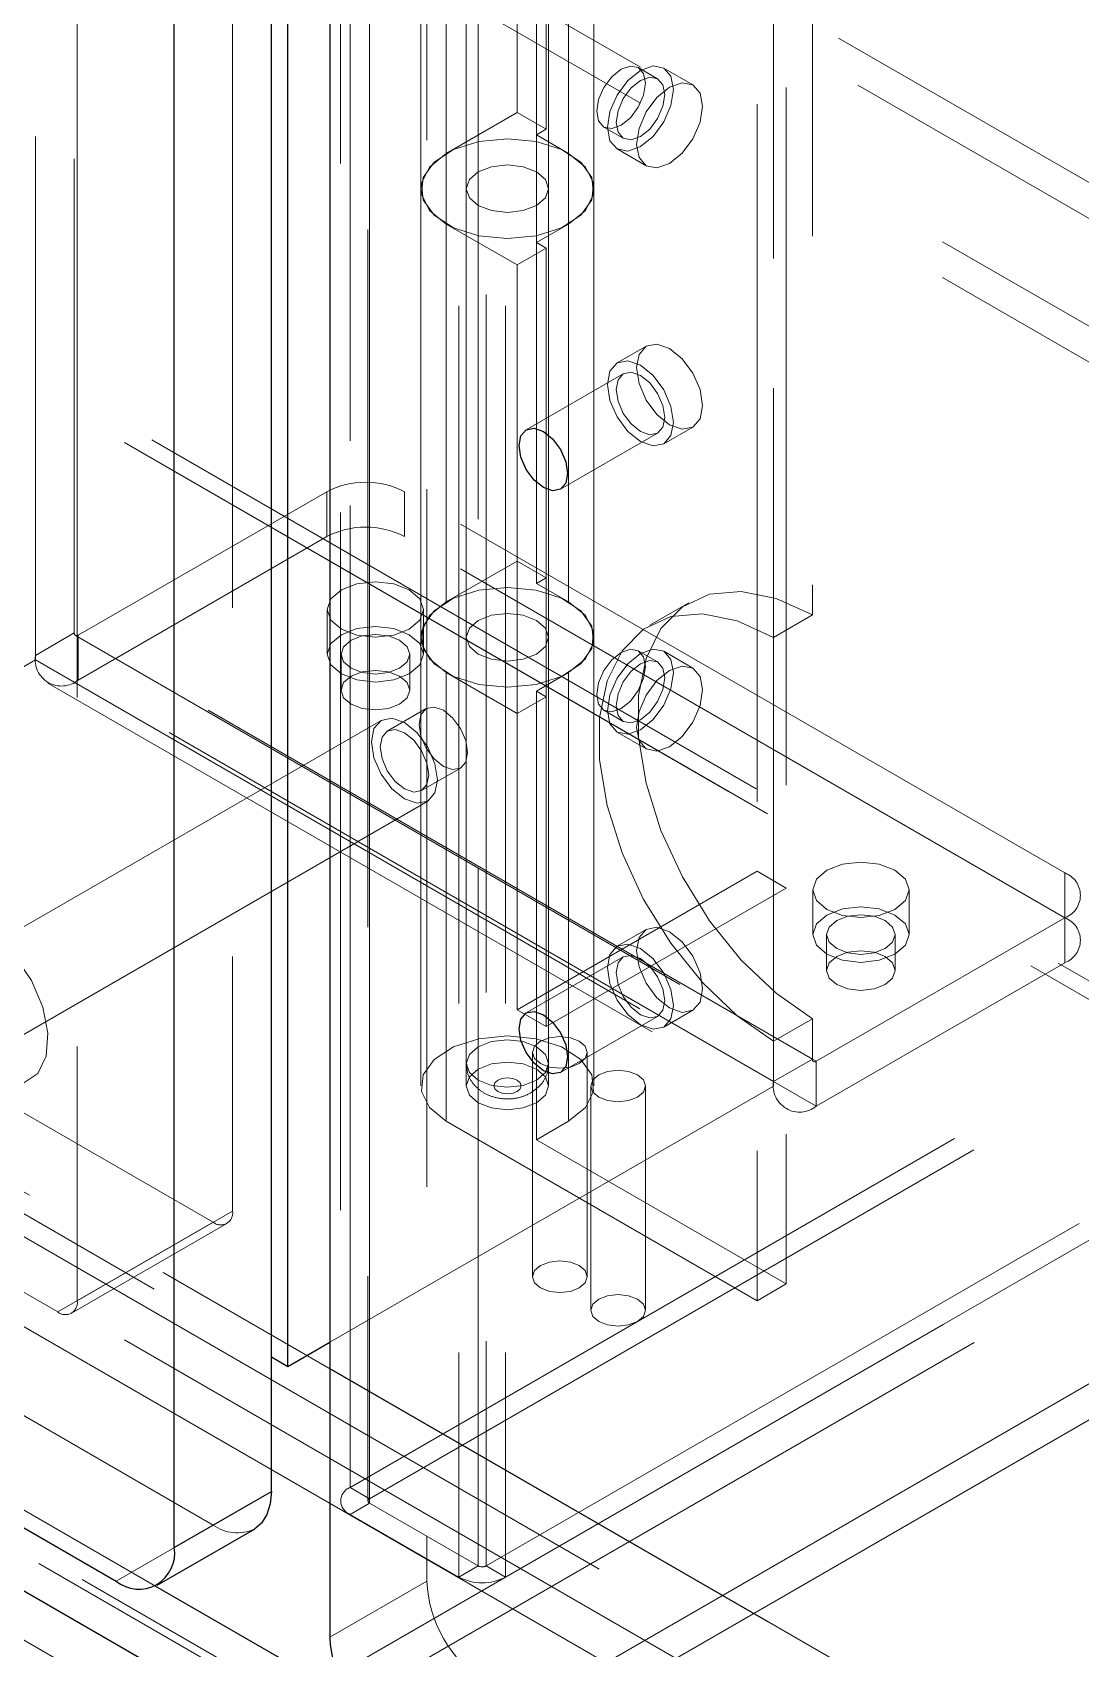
# Model space of a CAD drawing. Header units: millimetres. Extents: x 108 to 5832, y 144 to 4056.
# Drawn here: x 5027 to 5065.2, y 2640.9 to 2699.7 of the extents above; entities that cross this region are included whole.
import ezdxf

# ---------------------------------------------------------------- set-up
doc = ezdxf.new("R2010")
doc.units = ezdxf.units.MM
doc.header["$LTSCALE"] = 20
doc.linetypes.add('HIDDEN', pattern=[1.905, 1.27, -0.635])

msp = doc.modelspace()

# ---------------------------------------------------------------- linework, layer by layer
at = {"color": 1, "linetype": 'HIDDEN', "lineweight": 18}
for p, q in [((5316.36, 2519.707), (4135.492, 3201.407)), ((5317.36, 2519.806), (4136.492, 3201.506)), ((5317.774, 2518.89), (4136.906, 3200.591)), ((5290.904, 2505.011), (4110.036, 3186.712)), ((5289.49, 2502.562), (4108.622, 3184.263)), ((5317.774, 2489.495), (4136.906, 3171.195)), ((5316.36, 2487.045), (4135.492, 3168.746)), ((5344.644, 2472.35), (4180.747, 3144.254)), ((5344.644, 2469.084), (4180.747, 3140.987)), ((4363.463, 3099.536), (5280.156, 2570.341)), ((4364.17, 3097.822), (5280.156, 2569.034)), ((5280.156, 2565.115), (4364.17, 3093.902)), ((5280.156, 2563.808), (4363.463, 3093.004)), ((5214.254, 2536.051), (4302.793, 3062.226)), ((4302.935, 3062.471), (5214.395, 2536.296)), ((5038.609, 2646.757), (5038.609, 2769.238)), ((5039.257, 2768.748), (5039.257, 2646.267)), ((5039.316, 2646.348), (5039.316, 2768.829)), ((5039.316, 2768.666), (5039.316, 2646.185)), ((5043.276, 2643.899), (5043.276, 2766.38)), ((5043.558, 2766.38), (5043.558, 2643.899)), ((5042.568, 2765.972), (5042.568, 2643.491)), ((5044.265, 2765.972), (5044.265, 2643.491)), ((5041.402, 2759.297), (5041.402, 2643.349)), ((5038.257, 2758.448), (5038.257, 2646.267)), ((5038.609, 2758.7), (5038.609, 2645.777)), ((4861.089, 2744.991), (5033.624, 2645.389)), ((4856.112, 2744.435), (5031.53, 2643.169)), ((5042.836, 2742.211), (5042.836, 2662.19)), ((5045.836, 2662.19), (5045.836, 2742.211)), ((5033.624, 2637.224), (4861.089, 2736.825)), ((5054.483, 2735.823), (5054.483, 2654.169)), ((5053.422, 2735.211), (5053.422, 2653.556)), ((5027.153, 2734.04), (5027.153, 2676.882)), ((5028.568, 2733.223), (5028.568, 2677.862)), ((5027.153, 2732.407), (5027.153, 2677.046)), ((5054.024, 2661.37), (5054.024, 2718.528)), ((5055.438, 2717.712), (5055.438, 2678.518)), ((5054.024, 2716.895), (5054.024, 2677.701)), ((5041.186, 2710.366), (5041.186, 2694.035)), ((5042.836, 2710.366), (5042.836, 2694.035)), ((5045.836, 2694.035), (5045.836, 2710.366)), ((5047.486, 2694.035), (5047.486, 2710.366)), ((5042.109, 2692.749), (5042.109, 2709.08)), ((5046.564, 2709.08), (5046.564, 2692.749)), ((5045.397, 2692.076), (5045.397, 2708.407)), ((5045.75, 2708.203), (5045.75, 2696.199)), ((5044.69, 2707.59), (5044.69, 2696.811)), ((5034.331, 2704.179), (5034.331, 2656.82)), ((5028.674, 2700.913), (5028.674, 2653.554)), ((5049.805, 2698.036), (5049.098, 2698.444)), ((5051.09, 2697.813), (5050.03, 2698.426)), ((5044.69, 2696.811), (5042.109, 2695.321)), ((5044.69, 2696.811), (5045.75, 2696.199)), ((5045.75, 2696.199), (5045.397, 2695.995)), ((5045.397, 2695.995), (5046.564, 2695.321)), ((5047.848, 2696.279), (5048.555, 2695.871)), ((5048.33, 2695.481), (5049.391, 2694.869)), ((5042.109, 2695.321), (5042.109, 2678.99)), ((5046.564, 2678.99), (5046.564, 2695.321)), ((5041.186, 2694.035), (5041.186, 2677.704)), ((5042.836, 2694.035), (5042.836, 2677.704)), ((5045.836, 2677.704), (5045.836, 2694.035)), ((5047.486, 2677.704), (5047.486, 2694.035)), ((5044.69, 2691.259), (5042.109, 2692.749)), ((5045.397, 2692.076), (5046.564, 2692.749)), ((5044.69, 2691.259), (5045.75, 2691.872)), ((5045.75, 2691.872), (5045.397, 2692.076)), ((5045.397, 2692.076), (5045.397, 2679.664)), ((5045.75, 2675.541), (5045.75, 2691.872)), ((5044.69, 2674.929), (5044.69, 2691.259)), ((5049.391, 2688.302), (5048.33, 2687.69)), ((5048.555, 2687.3), (5045.019, 2685.259)), ((5046.269, 2683.094), (5049.805, 2685.135)), ((5050.03, 2684.745), (5051.09, 2685.358)), ((5028.709, 2677.78), (5037.76, 2683.005)), ((5037.76, 2683.005), (5037.76, 2681.372)), ((5064.63, 2669.126), (5040.588, 2683.005)), ((5040.588, 2681.372), (5040.588, 2683.005)), ((5028.709, 2676.147), (5037.76, 2681.372)), ((5064.63, 2667.493), (5040.588, 2681.372)), ((5042.109, 2678.99), (5044.69, 2680.48)), ((5044.69, 2680.48), (5045.75, 2679.868)), ((5045.397, 2679.664), (5045.75, 2679.868)), ((5045.397, 2679.664), (5046.564, 2678.99)), ((5050.938, 2678.963), (5049.524, 2678.147)), ((5037.778, 2678.719), (5037.778, 2677.086)), ((5041.278, 2677.086), (5041.278, 2678.719)), ((5054.024, 2677.701), (5055.438, 2678.518)), ((5028.568, 2677.862), (5027.153, 2677.046)), ((5055.438, 2662.35), (5028.568, 2677.862)), ((5028.609, 2677.77), (5055.479, 2662.259)), ((5055.579, 2662.269), (5028.709, 2677.78)), ((5028.709, 2676.147), (5028.709, 2677.78)), ((5038.609, 2646.757), (5093.197, 2678.27)), ((5039.316, 2646.348), (5093.904, 2677.862)), ((5041.186, 2677.704), (5041.186, 2661.374)), ((5042.836, 2677.704), (5042.836, 2661.374)), ((5045.836, 2661.374), (5045.836, 2677.704)), ((5047.486, 2661.374), (5047.486, 2677.704)), ((5049.805, 2676.806), (5049.098, 2677.214)), ((5051.09, 2676.583), (5050.03, 2677.196)), ((5009.476, 2666.677), (5027.153, 2676.882)), ((5054.024, 2661.534), (5027.153, 2677.046)), ((5027.153, 2676.882), (5054.024, 2661.37)), ((5038.278, 2677.086), (5038.278, 2675.78)), ((5040.778, 2675.78), (5040.778, 2677.086)), ((5027.609, 2676.038), (5054.479, 2660.527)), ((5055.579, 2660.635), (5028.709, 2676.147)), ((5042.109, 2660.088), (5042.109, 2676.419)), ((5042.109, 2676.419), (5044.69, 2674.929)), ((5046.564, 2676.419), (5045.397, 2675.745)), ((5046.564, 2676.419), (5046.564, 2660.088)), ((5098.147, 2675.412), (5043.558, 2643.899)), ((5044.69, 2674.929), (5045.75, 2675.541)), ((5045.397, 2675.745), (5045.75, 2675.541)), ((5045.397, 2659.414), (5045.397, 2675.745)), ((5045.75, 2675.541), (5045.75, 2663.537)), ((5041.378, 2675.108), (5039.964, 2674.292)), ((5098.854, 2675.004), (5044.265, 2643.491)), ((5044.69, 2674.929), (5044.69, 2664.149)), ((5047.848, 2675.049), (5048.555, 2674.641)), ((5039.739, 2674.681), (5024.465, 2665.864)), ((5048.33, 2674.251), (5049.391, 2673.639)), ((5041.213, 2672.126), (5042.628, 2672.943)), ((5026.165, 2662.92), (5041.438, 2671.737)), ((5093.197, 2671.738), (5039.033, 2640.469)), ((5094.329, 2671.084), (5040.164, 2639.816)), ((5043.558, 2637.857), (5097.723, 2669.125)), ((5044.69, 2664.149), (5053.422, 2669.191)), ((5053.422, 2669.191), (5054.483, 2668.578)), ((5064.63, 2669.126), (5064.63, 2667.493)), ((5033.624, 2656.411), (5012.41, 2668.658)), ((5044.69, 2637.203), (5098.854, 2668.472)), ((5045.75, 2663.537), (5054.483, 2668.578)), ((5055.456, 2668.514), (5055.456, 2666.881)), ((5058.956, 2666.881), (5058.956, 2668.514)), ((5055.579, 2662.269), (5064.63, 2667.494)), ((5064.63, 2665.86), (5064.63, 2667.494)), ((5009.476, 2666.677), (5035.745, 2651.512)), ((5049.391, 2667.072), (5048.33, 2666.46)), ((5055.956, 2666.881), (5055.956, 2665.575)), ((5058.456, 2665.575), (5058.456, 2666.881)), ((5048.555, 2666.07), (5045.019, 2664.029)), ((5027.967, 2653.146), (5006.753, 2665.392)), ((5055.579, 2660.635), (5064.63, 2665.86)), ((5045.75, 2663.537), (5044.69, 2664.149)), ((5046.269, 2661.864), (5049.805, 2663.905)), ((5050.03, 2663.515), (5051.09, 2664.128)), ((5055.438, 2663.82), (5054.024, 2663.004)), ((5055.438, 2663.82), (5055.438, 2662.35)), ((5045.245, 2662.595), (5045.245, 2654.43)), ((5047.245, 2654.43), (5047.245, 2662.595)), ((5054.024, 2663.004), (5054.024, 2661.534)), ((5054.024, 2661.534), (5055.438, 2662.35)), ((5055.579, 2662.269), (5055.579, 2660.635)), ((5037.866, 2652.043), (5054.024, 2661.37)), ((5047.367, 2661.37), (5047.367, 2653.205)), ((5049.367, 2653.205), (5049.367, 2661.371)), ((5053.422, 2653.556), (5042.109, 2660.088)), ((5045.397, 2659.414), (5046.564, 2660.088)), ((5054.483, 2654.169), (5045.397, 2659.414)), ((5028.674, 2653.554), (5034.331, 2656.82)), ((5033.624, 2656.411), (5027.967, 2653.146)), ((5028.467, 2653.096), (5034.123, 2656.362)), ((5053.422, 2653.556), (5054.483, 2654.169)), ((5039.316, 2646.348), (5038.609, 2646.757)), ((5039.316, 2646.185), (5038.609, 2645.777)), ((5039.316, 2646.185), (5043.276, 2643.899)), ((5033.624, 2645.389), (5030.088, 2643.348)), ((5038.609, 2645.777), (5042.568, 2643.491)), ((5043.276, 2643.899), (5042.568, 2643.491)), ((5043.558, 2643.899), (5044.265, 2643.491)), ((5041.402, 2643.349), (5037.866, 2641.307))]:
    msp.add_line(p, q, dxfattribs=at)
at = {"color": 7, "linetype": 'Continuous', "lineweight": 25}
for p, q in [((4300.955, 3061.981), (5213.123, 2535.398)), ((5035.745, 2646.614), (5035.745, 2762.563)), ((5032.209, 2644.573), (5032.209, 2760.522)), ((5037.866, 2757.256), (5037.866, 2641.307)), ((4857.554, 2742.95), (5030.088, 2643.348)), ((5036.346, 2651.165), (5036.346, 2708.323)), ((5036.346, 2651.165), (5037.866, 2652.043)), ((5035.745, 2651.512), (5036.346, 2651.165)), ((5032.209, 2644.573), (5035.745, 2646.614)), ((5031.588, 2643.2), (5035.123, 2645.241))]:
    msp.add_line(p, q, dxfattribs=at)
at = {"color": 8, "linetype": 'Continuous', "lineweight": 25}
msp.add_line((5031.53, 2643.169), (5038.545, 2639.119), dxfattribs=at)
at = {"color": 1, "linetype": 'HIDDEN', "lineweight": 18, "flags": 128}
for points in [[(5048.473, 2698.382), (5048.134, 2698.109), (5047.848, 2697.723), (5047.656, 2697.281), (5047.589, 2696.851), (5047.656, 2696.5), (5047.848, 2696.279), (5048.134, 2696.223), (5048.473, 2696.341), (5048.811, 2696.614), (5049.098, 2697.001), (5049.289, 2697.442), (5049.357, 2697.872), (5049.289, 2698.224), (5049.098, 2698.444), (5048.811, 2698.5), (5048.473, 2698.382)], [(5047.978, 2696.259), (5048.069, 2696.843), (5048.33, 2697.444), (5048.72, 2697.97), (5049.18, 2698.342), (5049.64, 2698.501), (5050.03, 2698.426), (5050.29, 2698.126), (5050.382, 2697.647), (5050.29, 2697.063), (5050.03, 2696.463), (5049.64, 2695.937), (5049.18, 2695.565), (5048.72, 2695.405), (5048.33, 2695.481), (5048.069, 2695.781), (5047.978, 2696.259)], [(5049.18, 2697.974), (5048.842, 2697.701), (5048.555, 2697.314), (5048.363, 2696.873), (5048.296, 2696.443), (5048.363, 2696.091), (5048.555, 2695.871), (5048.842, 2695.815), (5049.18, 2695.933), (5049.518, 2696.206), (5049.805, 2696.592), (5049.996, 2697.034), (5050.064, 2697.464), (5049.996, 2697.815), (5049.805, 2698.036), (5049.518, 2698.092), (5049.18, 2697.974)], [(5049.038, 2695.647), (5049.13, 2696.231), (5049.391, 2696.832), (5049.781, 2697.358), (5050.241, 2697.729), (5050.701, 2697.889), (5051.091, 2697.813), (5051.351, 2697.513), (5051.443, 2697.035), (5051.351, 2696.451), (5051.091, 2695.85), (5050.701, 2695.324), (5050.241, 2694.953), (5049.781, 2694.793), (5049.391, 2694.869), (5049.13, 2695.169), (5049.038, 2695.647)], [(5046.564, 2692.749), (5047.174, 2693.246), (5047.466, 2693.832), (5047.407, 2694.44), (5047.003, 2695.003), (5046.3, 2695.457), (5045.377, 2695.752), (5044.336, 2695.854), (5043.296, 2695.752), (5042.372, 2695.457), (5041.669, 2695.003), (5041.265, 2694.44), (5041.206, 2693.832), (5041.498, 2693.246), (5042.109, 2692.749)], [(5046.564, 2695.321), (5047.174, 2694.824), (5047.466, 2694.239), (5047.407, 2693.631), (5047.003, 2693.068), (5046.3, 2692.613), (5045.377, 2692.319), (5044.336, 2692.217), (5043.296, 2692.319), (5042.372, 2692.613), (5041.669, 2693.068), (5041.265, 2693.63), (5041.206, 2694.239), (5041.498, 2694.824), (5042.109, 2695.321)], [(5043.275, 2694.647), (5043.762, 2694.835), (5044.336, 2694.901), (5044.91, 2694.835), (5045.397, 2694.647), (5045.722, 2694.367), (5045.836, 2694.035), (5045.722, 2693.704), (5045.397, 2693.423), (5044.91, 2693.235), (5044.336, 2693.169), (5043.762, 2693.235), (5043.275, 2693.423), (5042.95, 2693.704), (5042.836, 2694.035), (5042.95, 2694.367), (5043.275, 2694.647)], [(5045.397, 2694.647), (5044.91, 2694.835), (5044.336, 2694.901), (5043.762, 2694.835), (5043.275, 2694.647), (5042.95, 2694.367), (5042.836, 2694.035), (5042.95, 2693.704), (5043.275, 2693.423), (5043.762, 2693.235), (5044.336, 2693.169), (5044.91, 2693.235), (5045.397, 2693.423), (5045.722, 2693.704), (5045.836, 2694.035), (5045.722, 2694.367), (5045.397, 2694.647)], [(5051.443, 2686.136), (5051.351, 2686.72), (5051.091, 2687.321), (5050.701, 2687.847), (5050.24, 2688.218), (5049.781, 2688.378), (5049.39, 2688.302), (5049.13, 2688.002), (5049.038, 2687.524), (5049.13, 2686.94), (5049.39, 2686.339), (5049.781, 2685.813), (5050.24, 2685.442), (5050.701, 2685.282), (5051.091, 2685.358), (5051.351, 2685.658), (5051.443, 2686.136)], [(5050.382, 2685.524), (5050.29, 2686.108), (5050.03, 2686.709), (5049.64, 2687.235), (5049.18, 2687.606), (5048.72, 2687.766), (5048.33, 2687.69), (5048.069, 2687.39), (5047.978, 2686.912), (5048.069, 2686.328), (5048.33, 2685.727), (5048.72, 2685.201), (5049.18, 2684.83), (5049.64, 2684.67), (5050.03, 2684.745), (5050.29, 2685.045), (5050.382, 2685.524)], [(5048.296, 2686.728), (5048.363, 2687.08), (5048.555, 2687.3), (5048.842, 2687.356), (5049.18, 2687.238), (5049.518, 2686.965), (5049.805, 2686.579), (5049.996, 2686.137), (5050.064, 2685.707), (5049.996, 2685.356), (5049.805, 2685.135), (5049.518, 2685.079), (5049.18, 2685.197), (5048.842, 2685.47), (5048.555, 2685.857), (5048.363, 2686.298), (5048.296, 2686.728)], [(5040.765, 2678.005), (5041.145, 2678.333), (5041.278, 2678.719), (5041.145, 2679.106), (5040.765, 2679.434), (5040.198, 2679.653), (5039.528, 2679.729), (5038.858, 2679.653), (5038.29, 2679.434), (5037.911, 2679.106), (5037.778, 2678.719), (5037.911, 2678.333), (5038.29, 2678.005), (5038.858, 2677.786), (5039.528, 2677.709), (5040.198, 2677.786), (5040.765, 2678.005)], [(5042.109, 2676.419), (5041.498, 2676.915), (5041.206, 2677.501), (5041.265, 2678.109), (5041.669, 2678.672), (5042.372, 2679.126), (5043.296, 2679.421), (5044.336, 2679.523), (5045.377, 2679.421), (5046.3, 2679.126), (5047.003, 2678.672), (5047.407, 2678.109), (5047.466, 2677.501), (5047.174, 2676.915), (5046.564, 2676.419)], [(5042.109, 2678.99), (5041.498, 2678.493), (5041.206, 2677.908), (5041.265, 2677.3), (5041.669, 2676.737), (5042.372, 2676.283), (5043.296, 2675.988), (5044.336, 2675.886), (5045.377, 2675.988), (5046.3, 2676.283), (5047.003, 2676.737), (5047.407, 2677.3), (5047.466, 2677.908), (5047.174, 2678.493), (5046.564, 2678.99)], [(5055.438, 2663.82), (5054.115, 2664.744), (5052.849, 2665.95), (5051.697, 2667.383), (5050.708, 2668.982), (5049.926, 2670.676), (5049.385, 2672.392), (5049.109, 2674.054), (5049.109, 2675.591), (5049.385, 2676.934), (5049.926, 2678.025), (5050.708, 2678.816), (5051.697, 2679.274), (5052.849, 2679.377), (5054.115, 2679.121), (5055.438, 2678.518)], [(5043.275, 2678.317), (5042.95, 2678.036), (5042.836, 2677.704), (5042.95, 2677.373), (5043.275, 2677.092), (5043.762, 2676.904), (5044.336, 2676.838), (5044.91, 2676.904), (5045.397, 2677.092), (5045.722, 2677.373), (5045.836, 2677.704), (5045.722, 2678.036), (5045.397, 2678.317), (5044.91, 2678.504), (5044.336, 2678.57), (5043.762, 2678.504), (5043.275, 2678.317)], [(5045.397, 2678.317), (5045.722, 2678.036), (5045.836, 2677.704), (5045.722, 2677.373), (5045.397, 2677.092), (5044.91, 2676.904), (5044.336, 2676.838), (5043.762, 2676.904), (5043.275, 2677.092), (5042.95, 2677.373), (5042.836, 2677.704), (5042.95, 2678.036), (5043.275, 2678.317), (5043.762, 2678.504), (5044.336, 2678.57), (5044.91, 2678.504), (5045.397, 2678.317)], [(5054.024, 2677.701), (5052.7, 2678.305), (5051.435, 2678.56), (5050.283, 2678.457), (5049.294, 2678), (5048.512, 2677.208), (5047.971, 2676.117), (5047.694, 2674.774), (5047.694, 2673.238), (5047.971, 2671.576), (5048.512, 2669.86), (5049.294, 2668.165), (5050.283, 2666.566), (5051.435, 2665.133), (5052.7, 2663.928), (5054.024, 2663.004)], [(5040.765, 2676.372), (5041.145, 2676.699), (5041.278, 2677.086), (5041.145, 2677.473), (5040.765, 2677.8), (5040.198, 2678.019), (5039.528, 2678.096), (5038.858, 2678.019), (5038.29, 2677.8), (5037.911, 2677.473), (5037.778, 2677.086), (5037.911, 2676.699), (5038.29, 2676.372), (5038.858, 2676.153), (5039.528, 2676.076), (5040.198, 2676.153), (5040.765, 2676.372)], [(5038.644, 2677.596), (5038.373, 2677.362), (5038.278, 2677.086), (5038.373, 2676.81), (5038.644, 2676.576), (5039.05, 2676.419), (5039.528, 2676.364), (5040.006, 2676.419), (5040.412, 2676.576), (5040.683, 2676.81), (5040.778, 2677.086), (5040.683, 2677.362), (5040.412, 2677.596), (5040.006, 2677.753), (5039.528, 2677.808), (5039.049, 2677.753), (5038.644, 2677.596)], [(5048.473, 2677.152), (5048.134, 2676.879), (5047.848, 2676.493), (5047.656, 2676.051), (5047.589, 2675.621), (5047.656, 2675.27), (5047.848, 2675.049), (5048.134, 2674.993), (5048.473, 2675.111), (5048.811, 2675.384), (5049.098, 2675.771), (5049.289, 2676.212), (5049.357, 2676.642), (5049.289, 2676.994), (5049.098, 2677.214), (5048.811, 2677.27), (5048.473, 2677.152)], [(5047.978, 2675.029), (5048.069, 2675.613), (5048.33, 2676.214), (5048.72, 2676.74), (5049.18, 2677.111), (5049.64, 2677.271), (5050.03, 2677.196), (5050.29, 2676.896), (5050.382, 2676.417), (5050.29, 2675.833), (5050.03, 2675.232), (5049.64, 2674.706), (5049.18, 2674.335), (5048.72, 2674.175), (5048.33, 2674.251), (5048.069, 2674.551), (5047.978, 2675.029)], [(5049.18, 2676.744), (5048.842, 2676.471), (5048.555, 2676.084), (5048.363, 2675.643), (5048.296, 2675.213), (5048.363, 2674.861), (5048.555, 2674.641), (5048.842, 2674.585), (5049.18, 2674.703), (5049.518, 2674.976), (5049.805, 2675.362), (5049.996, 2675.804), (5050.064, 2676.234), (5049.996, 2676.585), (5049.805, 2676.806), (5049.518, 2676.862), (5049.18, 2676.744)], [(5049.038, 2674.417), (5049.13, 2675.001), (5049.391, 2675.602), (5049.781, 2676.128), (5050.241, 2676.499), (5050.701, 2676.659), (5051.091, 2676.583), (5051.351, 2676.283), (5051.443, 2675.805), (5051.351, 2675.221), (5051.091, 2674.62), (5050.701, 2674.094), (5050.241, 2673.723), (5049.781, 2673.563), (5049.391, 2673.639), (5049.13, 2673.939), (5049.038, 2674.417)], [(5038.644, 2676.29), (5038.373, 2676.056), (5038.278, 2675.78), (5038.373, 2675.503), (5038.644, 2675.269), (5039.05, 2675.113), (5039.528, 2675.058), (5040.006, 2675.113), (5040.412, 2675.269), (5040.683, 2675.503), (5040.778, 2675.78), (5040.683, 2676.056), (5040.412, 2676.29), (5040.006, 2676.446), (5039.528, 2676.501), (5039.049, 2676.446), (5038.644, 2676.29)], [(5041.119, 2674.536), (5041.186, 2674.887), (5041.378, 2675.108), (5041.664, 2675.164), (5042.003, 2675.046), (5042.341, 2674.773), (5042.628, 2674.386), (5042.819, 2673.945), (5042.887, 2673.515), (5042.819, 2673.163), (5042.628, 2672.943), (5042.341, 2672.887), (5042.003, 2673.005), (5041.664, 2673.278), (5041.378, 2673.665), (5041.186, 2674.106), (5041.119, 2674.536)], [(5040.589, 2671.821), (5041.049, 2671.661), (5041.438, 2671.737), (5041.699, 2672.037), (5041.791, 2672.515), (5041.699, 2673.099), (5041.438, 2673.7), (5041.049, 2674.226), (5040.589, 2674.597), (5040.128, 2674.757), (5039.739, 2674.681), (5039.478, 2674.381), (5039.386, 2673.903), (5039.478, 2673.319), (5039.739, 2672.718), (5040.128, 2672.192), (5040.589, 2671.821)], [(5041.472, 2672.699), (5041.405, 2673.128), (5041.213, 2673.57), (5040.927, 2673.957), (5040.589, 2674.23), (5040.25, 2674.347), (5039.963, 2674.292), (5039.772, 2674.071), (5039.705, 2673.719), (5039.772, 2673.29), (5039.963, 2672.848), (5040.25, 2672.461), (5040.589, 2672.188), (5040.927, 2672.071), (5041.213, 2672.127), (5041.405, 2672.347), (5041.472, 2672.699)], [(5058.443, 2667.8), (5058.822, 2668.127), (5058.956, 2668.514), (5058.822, 2668.901), (5058.443, 2669.228), (5057.875, 2669.447), (5057.206, 2669.524), (5056.536, 2669.447), (5055.968, 2669.228), (5055.589, 2668.901), (5055.456, 2668.514), (5055.589, 2668.127), (5055.968, 2667.8), (5056.536, 2667.581), (5057.206, 2667.504), (5057.875, 2667.581), (5058.443, 2667.8)], [(5058.443, 2666.167), (5058.822, 2666.494), (5058.956, 2666.881), (5058.822, 2667.268), (5058.443, 2667.595), (5057.875, 2667.814), (5057.206, 2667.891), (5056.536, 2667.814), (5055.968, 2667.595), (5055.589, 2667.268), (5055.456, 2666.881), (5055.589, 2666.494), (5055.968, 2666.167), (5056.536, 2665.948), (5057.206, 2665.871), (5057.875, 2665.948), (5058.443, 2666.167)], [(5025.315, 2661.738), (5026.061, 2661.451), (5026.727, 2661.483), (5027.239, 2661.83), (5027.543, 2662.454), (5027.605, 2663.289), (5027.42, 2664.243), (5027.006, 2665.213), (5026.409, 2666.094), (5025.693, 2666.791), (5024.937, 2667.228), (5024.221, 2667.357), (5023.624, 2667.165), (5023.21, 2666.673), (5023.025, 2665.933), (5023.087, 2665.026), (5023.391, 2664.051), (5023.903, 2663.113), (5024.569, 2662.313), (5025.315, 2661.738)], [(5051.443, 2664.906), (5051.351, 2665.49), (5051.091, 2666.091), (5050.701, 2666.617), (5050.24, 2666.988), (5049.781, 2667.148), (5049.39, 2667.072), (5049.13, 2666.772), (5049.038, 2666.294), (5049.13, 2665.71), (5049.39, 2665.109), (5049.781, 2664.583), (5050.24, 2664.212), (5050.701, 2664.052), (5051.091, 2664.128), (5051.351, 2664.428), (5051.443, 2664.906)], [(5056.322, 2667.391), (5056.051, 2667.157), (5055.956, 2666.881), (5056.051, 2666.605), (5056.322, 2666.371), (5056.727, 2666.214), (5057.206, 2666.159), (5057.684, 2666.214), (5058.089, 2666.371), (5058.36, 2666.605), (5058.456, 2666.881), (5058.36, 2667.157), (5058.089, 2667.391), (5057.684, 2667.548), (5057.206, 2667.603), (5056.727, 2667.548), (5056.322, 2667.391)], [(5050.382, 2664.294), (5050.29, 2664.878), (5050.03, 2665.478), (5049.64, 2666.004), (5049.18, 2666.376), (5048.72, 2666.536), (5048.33, 2666.46), (5048.069, 2666.16), (5047.978, 2665.682), (5048.069, 2665.097), (5048.33, 2664.497), (5048.72, 2663.971), (5049.18, 2663.599), (5049.64, 2663.44), (5050.03, 2663.515), (5050.29, 2663.815), (5050.382, 2664.294)], [(5048.296, 2665.498), (5048.363, 2665.85), (5048.555, 2666.07), (5048.842, 2666.126), (5049.18, 2666.008), (5049.518, 2665.735), (5049.805, 2665.349), (5049.996, 2664.907), (5050.064, 2664.477), (5049.996, 2664.126), (5049.805, 2663.905), (5049.518, 2663.849), (5049.18, 2663.967), (5048.842, 2664.24), (5048.555, 2664.627), (5048.363, 2665.068), (5048.296, 2665.498)], [(5056.322, 2666.085), (5056.051, 2665.851), (5055.956, 2665.575), (5056.051, 2665.298), (5056.322, 2665.064), (5056.727, 2664.908), (5057.206, 2664.853), (5057.684, 2664.908), (5058.089, 2665.064), (5058.36, 2665.298), (5058.456, 2665.575), (5058.36, 2665.851), (5058.089, 2666.085), (5057.684, 2666.241), (5057.206, 2666.296), (5056.727, 2666.241), (5056.322, 2666.085)], [(5046.564, 2660.088), (5047.174, 2660.585), (5047.466, 2661.17), (5047.407, 2661.778), (5047.003, 2662.341), (5046.3, 2662.795), (5045.377, 2663.09), (5044.336, 2663.192), (5043.296, 2663.09), (5042.372, 2662.795), (5041.669, 2662.341), (5041.265, 2661.778), (5041.206, 2661.17), (5041.498, 2660.585), (5042.109, 2660.088)], [(5045.397, 2662.802), (5044.91, 2662.99), (5044.336, 2663.056), (5043.762, 2662.99), (5043.275, 2662.802), (5042.95, 2662.521), (5042.836, 2662.19), (5042.95, 2661.859), (5043.275, 2661.578), (5043.762, 2661.39), (5044.336, 2661.324), (5044.91, 2661.39), (5045.397, 2661.578), (5045.722, 2661.859), (5045.836, 2662.19), (5045.722, 2662.521), (5045.397, 2662.802)], [(5045.538, 2662.187), (5045.321, 2662.374), (5045.245, 2662.595), (5045.321, 2662.816), (5045.538, 2663.003), (5045.863, 2663.128), (5046.245, 2663.172), (5046.628, 2663.128), (5046.952, 2663.003), (5047.169, 2662.816), (5047.245, 2662.595), (5047.169, 2662.374), (5046.953, 2662.187), (5046.628, 2662.062), (5046.245, 2662.018), (5045.863, 2662.062), (5045.538, 2662.187)], [(5043.275, 2661.986), (5043.762, 2662.174), (5044.336, 2662.239), (5044.91, 2662.174), (5045.397, 2661.986), (5045.722, 2661.705), (5045.836, 2661.374), (5045.722, 2661.042), (5045.397, 2660.761), (5044.91, 2660.574), (5044.336, 2660.508), (5043.762, 2660.574), (5043.275, 2660.761), (5042.95, 2661.042), (5042.836, 2661.374), (5042.95, 2661.705), (5043.275, 2661.986)], [(5047.66, 2660.962), (5047.443, 2661.15), (5047.367, 2661.37), (5047.443, 2661.591), (5047.66, 2661.779), (5047.984, 2661.904), (5048.367, 2661.948), (5048.749, 2661.904), (5049.074, 2661.779), (5049.291, 2661.591), (5049.367, 2661.371), (5049.291, 2661.15), (5049.074, 2660.962), (5048.749, 2660.837), (5048.367, 2660.793), (5047.984, 2660.837), (5047.66, 2660.962)], [(5044.69, 2661.169), (5044.798, 2661.263), (5044.836, 2661.374), (5044.798, 2661.484), (5044.69, 2661.578), (5044.528, 2661.64), (5044.336, 2661.662), (5044.145, 2661.64), (5043.983, 2661.578), (5043.874, 2661.484), (5043.836, 2661.374), (5043.874, 2661.263), (5043.983, 2661.169), (5044.145, 2661.107), (5044.336, 2661.085), (5044.527, 2661.107), (5044.69, 2661.169)], [(5046.952, 2654.838), (5047.169, 2654.651), (5047.245, 2654.43), (5047.169, 2654.209), (5046.953, 2654.021), (5046.628, 2653.896), (5046.245, 2653.852), (5045.863, 2653.896), (5045.538, 2654.021), (5045.321, 2654.209), (5045.245, 2654.43), (5045.321, 2654.651), (5045.538, 2654.838), (5045.863, 2654.963), (5046.245, 2655.007), (5046.628, 2654.963), (5046.952, 2654.838)], [(5049.074, 2653.613), (5049.291, 2653.426), (5049.367, 2653.205), (5049.291, 2652.984), (5049.074, 2652.797), (5048.749, 2652.672), (5048.367, 2652.628), (5047.984, 2652.672), (5047.66, 2652.797), (5047.443, 2652.984), (5047.367, 2653.205), (5047.443, 2653.426), (5047.66, 2653.613), (5047.984, 2653.738), (5048.367, 2653.782), (5048.749, 2653.738), (5049.074, 2653.613)]]:
    msp.add_lwpolyline(points, dxfattribs=at)
at = {"color": 7, "linetype": 'Continuous', "lineweight": 25, "flags": 128}
for points in [[(5044.76, 2684.687), (5044.828, 2685.039), (5045.019, 2685.259), (5045.306, 2685.315), (5045.644, 2685.197), (5045.983, 2684.924), (5046.269, 2684.538), (5046.461, 2684.096), (5046.528, 2683.666), (5046.461, 2683.315), (5046.269, 2683.094), (5045.983, 2683.038), (5045.644, 2683.156), (5045.306, 2683.429), (5045.019, 2683.816), (5044.828, 2684.257), (5044.76, 2684.687)], [(5044.76, 2663.457), (5044.828, 2663.809), (5045.019, 2664.029), (5045.306, 2664.085), (5045.644, 2663.967), (5045.983, 2663.694), (5046.269, 2663.307), (5046.461, 2662.866), (5046.528, 2662.436), (5046.461, 2662.085), (5046.269, 2661.864), (5045.983, 2661.808), (5045.644, 2661.926), (5045.306, 2662.199), (5045.019, 2662.586), (5044.828, 2663.027), (5044.76, 2663.457)], [(5035.745, 2646.614), (5035.704, 2646.16), (5035.583, 2645.77), (5035.387, 2645.46), (5035.124, 2645.241), (5035.123, 2645.241)]]:
    msp.add_lwpolyline(points, dxfattribs=at)
at = {"color": 1, "linetype": 'HIDDEN', "lineweight": 18}
for centre, radius, start, end in [((5039.174, 2680.276), 3.074, 62.61073, 117.38977), ((5039.174, 2678.643), 3.074, 62.61073, 117.38977), ((5028.654, 2677.848), 0.0873, 170.78131, 309.22272), ((5028.102, 2676.892), 0.961, 170.7883, 309.20095), ((5064.32, 2668.31), 0.873, 290.78431, 69.21421), ((5064.32, 2666.677), 0.873, 290.78431, 69.21421), ((5055.524, 2662.336), 0.0873, 170.78131, 309.22272), ((5054.972, 2661.38), 0.961, 170.7883, 309.20095), ((5033.9, 2656.75), 0.437, 230.79871, 9.20613), ((5028.243, 2653.484), 0.437, 230.79871, 9.20613), ((5038.795, 2646.267), 0.524, 110.78433, 249.2206), ((5039.347, 2646.267), 0.0873, 110.7862, 249.22859), ((5034.502, 2646.616), 1.509, 234.38488, 294.30647), ((5043.417, 2644.172), 0.307, 242.59417, 297.42062), ((5046.007, 2643.558), 4.61, 182.60416, 237.39453), ((5043.417, 2645.128), 1.844, 242.60934, 297.3923)]:
    msp.add_arc(centre, radius, start, end, dxfattribs=at)
at = {"color": 7, "linetype": 'Continuous', "lineweight": 25}
for centre, radius, start, end in [((5030.916, 2644.363), 1.31, 230.79975, 9.21101), ((5042.472, 2641.517), 4.61, 182.60416, 237.39453)]:
    msp.add_arc(centre, radius, start, end, dxfattribs=at)
at = {"color": 1, "linetype": 'HIDDEN', "lineweight": 18}
for points, knots in [([(5042.852, 2662.191), (5042.857, 2662.068), (5042.867, 2661.808), (5043.065, 2661.46), (5043.357, 2661.177), (5043.75, 2660.975), (5044.251, 2660.878), (5044.768, 2660.921), (5045.065, 2661.061), (5045.19, 2661.12)], [0, 0, 0, 0, 0.11928, 0.251692, 0.379122, 0.517056, 0.679465, 0.865794, 1, 1, 1, 1]), ([(5045.19, 2661.12), (5045.337, 2661.229), (5045.601, 2661.423), (5045.81, 2661.827), (5045.818, 2662.081), (5045.821, 2662.189)], [0, 0, 0, 0, 0.419606, 0.753056, 1, 1, 1, 1])]:
    msp.add_open_spline(points, degree=3, knots=knots, dxfattribs=at)

doc.saveas('drawing.dxf')
